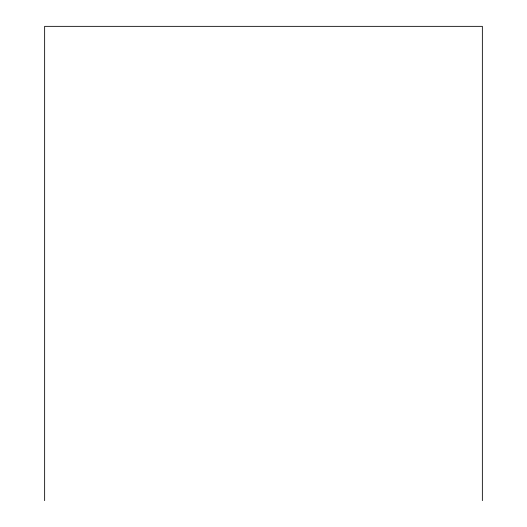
<?xml version="1.0" encoding="UTF-8"?>
<svg xmlns="http://www.w3.org/2000/svg" width="527" height="527" viewBox="0 0 527 527"><rect width="100%" height="100%" fill="white"/><g stroke="black" fill="none" stroke-linecap="round" stroke-linejoin="round"><path stroke-width="0.79" d="M482.357 500.65L482.357 26.35L44.643 26.35L44.643 500.65"/></g></svg>
